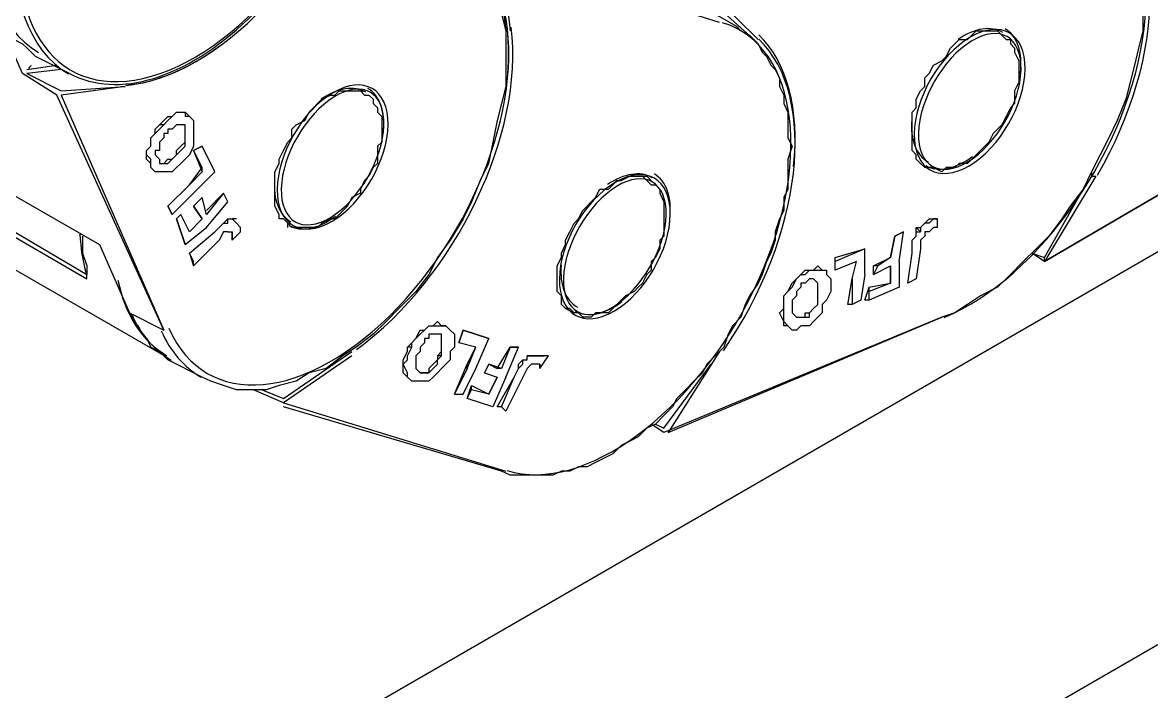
# Model space of a CAD drawing. Header units: millimetres. Extents: x 2758 to 41047, y 670 to 17125.
# Drawn here: x 35486.8 to 35596.8, y 7116.3 to 7181.5 of the extents above; entities that cross this region are included whole.
import ezdxf

# ---------------------------------------------------------------- set-up
doc = ezdxf.new("R2010")
doc.units = ezdxf.units.MM
doc.layers.add('PDF2_Geometría', color=7, linetype='Continuous')

# ---------------------------------------------------------------- blocks, each defined once
blk = doc.blocks.new('OH3A1-1$-$ASSY$$CENTER$TUB_-_v2$-$copia')
at = {"layer": 'PDF2_Geometría', "lineweight": -3}
for points in [[(15.8967539469401, 7.896715799967447), (19.60910288492838, 10.03996192084418), (19.60910288492838, 9.963298373752169)], [(19.60906643337673, 9.963296678331163), (15.89671749538845, 7.820050557454427), (14.04095967610677, 8.891673617892794), (14.04095967610677, 8.967503865559896), (14.85092671712239, 9.434984842936196)], [(16.3533460828993, 8.454171074761282), (16.42001003689236, 8.415839301215277), (16.41751013861762, 8.396673414442274), (16.41751013861762, 8.394173516167532), (16.41751013861762, 8.391673617892794), (16.41751013861762, 8.389173719618055), (16.41751013861762, 8.387507120768227), (16.41751013861762, 8.385007222493488), (16.41834343804253, 8.38334062364366), (16.41834343804253, 8.380840725368923), (16.41917673746744, 8.379174126519096), (16.42001003689236, 8.37750752766927), (16.42084333631727, 8.375840928819441), (16.42167663574218, 8.374174329969618), (16.4225099351671, 8.372507731119791), (16.423343234592, 8.370841132269964), (16.42500983344184, 8.37000783284505), (16.42584313286675, 8.369174533420138), (16.42750973171658, 8.367507934570312)], [(16.51834275987413, 8.375838385687933), (16.51917605929904, 8.37250518798828), (16.51917605929904, 8.369171990288628), (16.51917605929904, 8.365838792588972), (16.51917605929904, 8.361672295464407), (16.51834275987413, 8.358339097764754), (16.51750946044922, 8.355005900065102), (16.51667616102431, 8.350839402940535), (16.51584286159939, 8.346672905815971), (16.51417626274956, 8.343339708116316), (16.51250966389974, 8.339173210991753), (16.51084306504991, 8.335840013292097), (16.50834316677517, 8.331673516167532), (16.50584326850043, 8.328340318467879), (16.50417666965061, 8.325007120768227), (16.50167677137587, 8.321673923068575), (16.49834357367621, 8.318340725368923), (16.49584367540148, 8.315840827094183), (16.49334377712673, 8.313340928819441), (16.49001057942708, 8.310841030544704), (16.48751068115234, 8.309174431694878), (16.48417748345269, 8.306674533420138), (16.48084428575304, 8.305841233995222), (16.4783443874783, 8.304174635145397), (16.47501118977864, 8.303341335720486), (16.4725112915039, 8.302508036295572), (16.47001139322917, 8.302508036295572), (16.4666781955295, 8.302508036295572), (16.46417829725477, 8.303341335720486), (16.46167839898003, 8.304174635145397), (16.4600118001302, 8.30500793457031)], [(16.64334445529513, 8.375838385687933), (16.64334445529513, 8.372505187988281), (16.64251115587022, 8.369171990288628), (16.64167785644531, 8.365838792588974), (16.64084455702039, 8.362505594889322), (16.64001125759548, 8.359172397189669), (16.63834465874566, 8.355005900065102), (16.63667805989583, 8.35167270236545), (16.635011461046, 8.348339504665798), (16.63334486219618, 8.345006306966146), (16.63167826334635, 8.341673109266493), (16.62917836507161, 8.33833991156684), (16.62751176622179, 8.3358400132921), (16.62501186794704, 8.332506815592447), (16.6225119696723, 8.330006917317707), (16.62001207139757, 8.327507019042965), (16.61751217312283, 8.325007120768227), (16.61501227484809, 8.32250722249349), (16.61167907714843, 8.320840623643662), (16.60917917887369, 8.319174024793837), (16.60667928059895, 8.317507425944008), (16.60417938232421, 8.316674126519096)], [(16.61417643229166, 8.400838216145832), (16.5600119696723, 8.37917243109809), (16.56834496392144, 8.370839436848957)], [(16.51751200358073, 8.387505425347221), (16.51917860243055, 8.372506035698782)], [(16.56084357367621, 8.37417263454861), (16.51834530300564, 8.387505425347221), (16.52001190185547, 8.372506035698782)], [(16.37334526909722, 8.369171142578125), (16.44000922309028, 8.330839369032118), (16.44584231906467, 8.317506578233507), (16.45250871446397, 8.314173380533852), (16.43167622884114, 8.36000484890408), (16.42500983344184, 8.364171346028646), (16.41917673746744, 8.377504136827257)], [(16.56667751736111, 8.37167273627387), (16.56751081678602, 8.370839436848957), (16.55917782253689, 8.378339131673174)], [(16.56417846679687, 8.373339335123697), (16.55834537082248, 8.37667253282335)], [(16.56417677137586, 8.373336791992188), (16.56501007080078, 8.372503492567274), (16.5666766696506, 8.37167019314236), (16.56750996907552, 8.370836893717447), (16.56834326850043, 8.370003594292532), (16.56917656792534, 8.368336995442707), (16.57000986735026, 8.367503696017794), (16.57084316677517, 8.365837097167965), (16.57167646620008, 8.365003797743055), (16.57250976562499, 8.363337198893227), (16.57250976562499, 8.361670600043404), (16.57334306504991, 8.360004001193575), (16.57334306504991, 8.35833740234375), (16.57417636447482, 8.356670803493923), (16.57417636447482, 8.355004204644096), (16.57417636447482, 8.353337605794271), (16.57417636447482, 8.351671006944443), (16.57500966389974, 8.350004408094618), (16.57417636447482, 8.347504509819878), (16.57417636447482, 8.345837910970053), (16.57417636447482, 8.344171312120224), (16.57417636447482, 8.341671413845486), (16.57334306504991, 8.340004814995657), (16.57334306504991, 8.337504916720919), (16.57250976562499, 8.33583831787109), (16.57167646620008, 8.333338419596352), (16.57167646620008, 8.331671820746529), (16.57084316677517, 8.329171922471787), (16.57000986735026, 8.327505323621962), (16.56917656792534, 8.325005425347221), (16.56834326850043, 8.323338826497396), (16.5666766696506, 8.320838928222656), (16.56584337022569, 8.31917232937283), (16.56501007080078, 8.316672431098091), (16.56334347195095, 8.315005832248263), (16.56251017252604, 8.313339233398438), (16.56167687310112, 8.310839335123697), (16.5600102742513, 8.309172736273872), (16.55834367540147, 8.307506137424044), (16.55751037597656, 8.305839538574215), (16.55584377712673, 8.30417293972439), (16.55417717827691, 8.302506340874565), (16.55251057942708, 8.30083974202474), (16.55167728000217, 8.299173143174912), (16.55001068115234, 8.297506544325087), (16.54834408230251, 8.295839945475258), (16.54667748345269, 8.295006646050346), (16.54501088460286, 8.293340047200521), (16.54334428575303, 8.292506747775606), (16.54167768690321, 8.291673448350693), (16.54001108805338, 8.290006849500868), (16.53834448920355, 8.289173550075954), (16.53667789035373, 8.288340250651041), (16.5350112915039, 8.287506951226128), (16.53334469265408, 8.287506951226128), (16.53167809380425, 8.286673651801216), (16.53001149495442, 8.286673651801216), (16.5283448961046, 8.285840352376303), (16.52751159667968, 8.285840352376303), (16.52584499782986, 8.285840352376303), (16.52417839898003, 8.285840352376303), (16.52251180013021, 8.285840352376303), (16.52167850070529, 8.285840352376303), (16.52001190185546, 8.285840352376303), (16.51834530300564, 8.286673651801216)], [(16.51917860243055, 8.373339335123697), (16.51917860243055, 8.373339335123697)], [(16.56751166449653, 8.37167273627387), (16.56751166449653, 8.37167273627387)], [(16.60084533691406, 8.345839606391058), (16.60001203748915, 8.346672905815971), (16.59917873806423, 8.347506205240883), (16.59917873806423, 8.348339504665798), (16.59834543863932, 8.349172804090712), (16.59834543863932, 8.350006103515623), (16.59834543863932, 8.35167270236545), (16.59834543863932, 8.352506001790363), (16.59834543863932, 8.35417260064019), (16.59834543863932, 8.355005900065102), (16.59834543863932, 8.35667249891493), (16.59917873806423, 8.35750579833984), (16.59917873806423, 8.359172397189669), (16.60001203748915, 8.360838996039496), (16.60084533691406, 8.361672295464407), (16.60084533691406, 8.363338894314236), (16.60167863633897, 8.364172193739149), (16.60251193576389, 8.365838792588972), (16.60417853461371, 8.366672092013888), (16.60501183403862, 8.3675053914388), (16.60584513346354, 8.369171990288628), (16.60667843288845, 8.370005289713541), (16.60751173231337, 8.370838589138454), (16.60917833116319, 8.370838589138454), (16.61001163058811, 8.371671888563368), (16.61084493001302, 8.37250518798828), (16.61167822943793, 8.37250518798828), (16.61251152886284, 8.37250518798828), (16.61334482828776, 8.37250518798828), (16.61417812771267, 8.37250518798828), (16.61501142713759, 8.37250518798828), (16.6158447265625, 8.371671888563368)], [(16.6158447265625, 8.371671888563368), (16.61667802598741, 8.370838589138454), (16.61751132541233, 8.370838589138454), (16.61751132541233, 8.370005289713541), (16.61834462483724, 8.369171990288628), (16.61834462483724, 8.368338690863714), (16.61917792426215, 8.366672092013888), (16.61917792426215, 8.365838792588974), (16.61917792426215, 8.365005493164062), (16.61917792426215, 8.363338894314236), (16.61917792426215, 8.362505594889322), (16.61834462483724, 8.360838996039496), (16.61834462483724, 8.360005696614582), (16.61834462483724, 8.358339097764757), (16.61751132541233, 8.35750579833984), (16.61667802598741, 8.355839199490015), (16.6158447265625, 8.35417260064019), (16.61501142713759, 8.353339301215277), (16.61417812771267, 8.352506001790365), (16.61334482828776, 8.350839402940537), (16.61251152886284, 8.350006103515625), (16.61167822943793, 8.349172804090712), (16.61084493001302, 8.348339504665798), (16.61001163058811, 8.347506205240883), (16.60917833116319, 8.346672905815971), (16.60751173231337, 8.346672905815971), (16.60667843288845, 8.345839606391058), (16.60584513346354, 8.345839606391058), (16.60501183403862, 8.345839606391058), (16.60417853461371, 8.345006306966146), (16.60251193576389, 8.345839606391058), (16.60167863633897, 8.345839606391058), (16.60084533691406, 8.345839606391058)], [(16.61501057942708, 8.372506035698782), (16.61584387885199, 8.37167273627387)], [(16.37334696451822, 8.369171142578125), (16.44001091851128, 8.330839369032118), (16.44584401448567, 8.317506578233507), (16.44667731391059, 8.31583997938368), (16.4475106133355, 8.315006679958765), (16.44834391276041, 8.31334008110894), (16.44917721218532, 8.312506781684029), (16.45001051161024, 8.3108401828342), (16.45167711046006, 8.310006883409287), (16.45251040988498, 8.309173583984375), (16.45334370930989, 8.308340284559462)], [(16.43417867024739, 8.364173041449652), (16.42751227484809, 8.367506239149305)], [(16.42584398057725, 8.365005493164062), (16.43167707655164, 8.365838792588974)], [(16.42584398057725, 8.365005493164062), (16.42584398057725, 8.365005493164062)], [(16.42584398057725, 8.364172193739149), (16.42584398057725, 8.364172193739149)], [(16.43251207139757, 8.365005493164062), (16.42584567599826, 8.364172193739149), (16.43251207139757, 8.360838996039497), (16.44501156277127, 8.361672295464407)], [(16.44501071506075, 8.361672295464407), (16.43251122368706, 8.360005696614582)], [(16.43251207139757, 8.360005696614582), (16.43251207139757, 8.360005696614582)], [(16.43251207139757, 8.36000484890408), (16.45251125759548, 8.314173380533852)], [(16.44417826334635, 8.361672295464407), (16.44501156277126, 8.361672295464407)], [(16.44417826334635, 8.361672295464407), (16.44417826334635, 8.361672295464407)], [(16.47667778862847, 8.33417256673177), (16.47667778862847, 8.335005866156683), (16.47584448920356, 8.335839165581596), (16.47501118977864, 8.335839165581596), (16.47501118977864, 8.336672465006508), (16.47417789035373, 8.338339063856333), (16.47417789035373, 8.339172363281248), (16.47417789035373, 8.34000566270616), (16.47417789035373, 8.340838962131075), (16.47417789035373, 8.342505560980902), (16.47417789035373, 8.343338860405815), (16.47417789035373, 8.34500545925564), (16.47501118977864, 8.346672058105465), (16.47501118977864, 8.347505357530379), (16.47584448920356, 8.349171956380207), (16.47667778862847, 8.350838555230032), (16.47751108805338, 8.351671854654947), (16.47751108805338, 8.353338453504772), (16.4783443874783, 8.354171752929686), (16.48001098632812, 8.355005052354597), (16.48084428575304, 8.356671651204424), (16.48167758517795, 8.35750495062934), (16.48251088460286, 8.358338250054253), (16.48334418402778, 8.359171549479166), (16.4850107828776, 8.36000484890408), (16.48584408230252, 8.36000484890408), (16.48667738172743, 8.360838148328991), (16.48751068115234, 8.360838148328991), (16.48834398057725, 8.360838148328991), (16.48917728000217, 8.360838148328991), (16.49084387885199, 8.360838148328991), (16.49167717827691, 8.360838148328991)], [(16.49167887369791, 8.360005696614582), (16.49251217312282, 8.360005696614582), (16.49334547254774, 8.359172397189669), (16.49334547254774, 8.358339097764754), (16.49417877197265, 8.35750579833984), (16.49417877197265, 8.356672498914927), (16.49501207139756, 8.355839199490015), (16.49501207139756, 8.35417260064019), (16.49501207139756, 8.353339301215277), (16.49501207139756, 8.352506001790363), (16.49501207139756, 8.350839402940535), (16.49417877197265, 8.350006103515623), (16.49417877197265, 8.348339504665798), (16.49417877197265, 8.346672905815971), (16.49334547254774, 8.345839606391058), (16.49251217312282, 8.344173007541231), (16.49167887369791, 8.343339708116316), (16.490845574273, 8.341673109266491), (16.490845574273, 8.34083980984158), (16.48917897542317, 8.340006510416666), (16.48834567599825, 8.33833991156684), (16.48751237657335, 8.337506612141924), (16.48667907714843, 8.336673312717013), (16.48584577772352, 8.335840013292097), (16.48501247829861, 8.335840013292097), (16.48334587944878, 8.335006713867186), (16.48251258002387, 8.334173414442272), (16.48167928059895, 8.334173414442272), (16.48084598117404, 8.334173414442272), (16.48001268174913, 8.334173414442272), (16.4783460828993, 8.334173414442272), (16.47751278347439, 8.334173414442272), (16.47667948404947, 8.335006713867186)], [(16.4908447265625, 8.360838996039496), (16.49167802598741, 8.360005696614582)], [(16.67834303114149, 8.359171549479166), (16.62417856852213, 8.327506171332464)], [(16.62417941623264, 8.327506171332464), (16.67834387885199, 8.359171549479166)], [(16.385013156467, 8.355838351779513), (16.385013156467, 8.3550050523546), (16.385013156467, 8.354171752929688), (16.38584645589192, 8.354171752929688), (16.43751102023654, 8.324172973632812), (16.43751102023654, 8.325006273057724)], [(16.45084465874566, 8.345006306966145), (16.45001135932075, 8.345839606391058), (16.45001135932075, 8.346672905815971), (16.44917805989583, 8.347506205240883), (16.44917805989583, 8.348339504665798), (16.44917805989583, 8.349172804090708), (16.45001135932075, 8.350006103515623), (16.45001135932075, 8.35167270236545), (16.45084465874566, 8.352506001790363), (16.45084465874566, 8.353339301215277), (16.45167795817057, 8.35417260064019), (16.45251125759548, 8.355005900065102), (16.45334455702039, 8.355839199490015), (16.45417785644531, 8.355839199490015), (16.45501115587022, 8.356672498914927), (16.45584445529514, 8.356672498914927), (16.45667775472005, 8.356672498914927), (16.45667775472005, 8.355839199490015)], [(16.45751105414496, 8.355839199490015), (16.45667775472005, 8.355839199490015)], [(16.41167873806423, 8.346672058105465), (16.38667975531683, 8.3550050523546), (16.43751102023654, 8.325006273057724)], [(16.45251125759548, 8.35417260064019), (16.45167795817057, 8.35417260064019)], [(16.45167880588108, 8.346672905815971), (16.45251210530599, 8.346672905815971), (16.4533454047309, 8.347506205240883), (16.45417870415581, 8.347506205240883), (16.45501200358073, 8.348339504665798), (16.45501200358073, 8.349172804090712), (16.45584530300564, 8.350006103515625), (16.45667860243056, 8.350839402940535), (16.45667860243056, 8.35167270236545), (16.45667860243056, 8.352506001790363), (16.45667860243056, 8.353339301215277)], [(16.45667860243055, 8.353339301215277), (16.45667860243055, 8.35417260064019), (16.45584530300564, 8.35417260064019)], [(16.45751105414496, 8.342505560980902), (16.4533445570204, 8.338339063856337), (16.45417785644531, 8.336672465006508), (16.45834435356988, 8.340838962131075), (16.46251085069444, 8.34500545925564), (16.4600109524197, 8.35000525580512), (16.45834435356988, 8.349171956380207)], [(16.45751105414496, 8.342505560980902), (16.4600109524197, 8.345838758680555), (16.45834435356988, 8.349171956380207), (16.4600109524197, 8.35000525580512)], [(16.45834520128038, 8.349171956380207), (16.4600118001302, 8.34500545925564), (16.4600118001302, 8.345838758680552)], [(16.45250956217448, 8.309173583984375), (16.38751220703125, 8.346672058105465)], [(16.45001220703125, 8.346672905815971), (16.45001220703125, 8.346672905815971)], [(16.60001118977864, 8.346672905815971), (16.60084448920355, 8.345839606391058)], [(16.45084465874566, 8.34500545925564), (16.45084465874566, 8.34500545925564)], [(16.45751105414496, 8.342505560980902), (16.4600109524197, 8.34500545925564)], [(16.63334486219618, 8.345006306966145), (16.63334486219618, 8.344173007541231), (16.63417816162109, 8.344173007541231)], [(16.45417785644531, 8.336672465006508), (16.4533445570204, 8.338339063856337), (16.45751105414496, 8.342505560980902)], [(16.45751105414496, 8.342505560980902), (16.45751105414496, 8.342505560980902)], [(16.53251139322916, 8.317506578233507), (16.53167809380425, 8.318339877658419), (16.53084479437934, 8.318339877658419), (16.53001149495442, 8.319173177083332), (16.53001149495442, 8.320006476508247), (16.53001149495442, 8.320839775933157), (16.52917819552951, 8.321673075358072), (16.52917819552951, 8.323339674207899), (16.52917819552951, 8.324172973632812), (16.52917819552951, 8.325006273057724), (16.52917819552951, 8.326672871907553), (16.53001149495442, 8.328339470757378), (16.53001149495442, 8.329172770182291), (16.53084479437934, 8.330839369032118), (16.53084479437934, 8.331672668457031), (16.53167809380425, 8.333339267306856), (16.53251139322916, 8.335005866156685), (16.53334469265407, 8.335839165581596), (16.53417799207899, 8.337505764431423), (16.5350112915039, 8.338339063856337), (16.53584459092882, 8.33917236328125), (16.53667789035373, 8.340005662706162), (16.53751118977864, 8.34167226155599), (16.53917778862847, 8.34167226155599), (16.54001108805338, 8.342505560980904), (16.54084438747829, 8.343338860405815), (16.54167768690321, 8.343338860405815), (16.54334428575303, 8.344172159830727), (16.54417758517795, 8.344172159830727), (16.54501088460286, 8.344172159830727), (16.54584418402777, 8.344172159830727), (16.54667748345269, 8.344172159830727), (16.5475107828776, 8.343338860405815)], [(16.54667833116319, 8.343338860405815), (16.5475116305881, 8.342505560980902), (16.54834493001302, 8.342505560980902), (16.54917822943793, 8.341672261555988), (16.54917822943793, 8.340838962131075), (16.55001152886284, 8.33917236328125), (16.55001152886284, 8.338339063856337), (16.55001152886284, 8.337505764431423), (16.55001152886284, 8.336672465006508), (16.55001152886284, 8.335005866156683), (16.55001152886284, 8.33417256673177), (16.55001152886284, 8.332505967881941), (16.54917822943793, 8.331672668457031), (16.54917822943793, 8.330006069607204), (16.54834493001302, 8.328339470757378), (16.5475116305881, 8.327506171332464), (16.5475116305881, 8.325839572482638), (16.54667833116319, 8.325006273057722), (16.54584503173827, 8.323339674207899), (16.54501173231336, 8.322506374782986), (16.54417843288845, 8.321673075358072), (16.54251183403863, 8.320839775933157), (16.54167853461371, 8.320006476508246), (16.5408452351888, 8.319173177083332), (16.54001193576388, 8.318339877658419), (16.53917863633897, 8.317506578233504), (16.53751203748915, 8.317506578233504), (16.53667873806423, 8.317506578233504), (16.53584543863932, 8.31667327880859), (16.53501213921441, 8.31667327880859), (16.53417883978949, 8.31667327880859), (16.53334554036458, 8.317506578233504), (16.53251224093966, 8.317506578233504)], [(16.54584418402778, 8.344172159830727), (16.54667748345269, 8.343338860405815)], [(16.63417731391058, 8.344172159830727), (16.62417772081163, 8.327506171332464)], [(16.45751105414496, 8.333339267306856), (16.4600109524197, 8.335839165581596), (16.45834435356988, 8.338339063856337), (16.4600109524197, 8.340005662706162)], [(16.46084425184461, 8.337505764431423), (16.46417744954427, 8.340838962131075)], [(16.62167867024739, 8.329172770182291), (16.62417856852213, 8.328339470757378), (16.63167826334635, 8.341672261555988)], [(16.45667860243055, 8.330839369032118), (16.45501200358072, 8.335839165581596), (16.45584530300564, 8.336672465006508)], [(16.45751105414496, 8.329172770182291), (16.46251085069444, 8.333339267306856), (16.46334415011936, 8.33417256673177), (16.46417744954427, 8.335005866156683), (16.46501074896918, 8.335005866156683), (16.46501074896918, 8.335839165581596), (16.46584404839409, 8.335839165581596)], [(16.45834520128038, 8.327506171332464), (16.45751190185547, 8.329172770182291), (16.46251169840494, 8.333339267306856), (16.46334499782986, 8.33417256673177), (16.46417829725477, 8.335005866156683), (16.46501159667969, 8.335839165581596), (16.4658448961046, 8.335839165581596)], [(16.46501159667969, 8.333339267306856), (16.4658448961046, 8.333339267306856), (16.4658448961046, 8.332505967881943), (16.4658448961046, 8.331672668457031), (16.46751149495442, 8.333339267306856), (16.46751149495442, 8.334172566731771), (16.4666781955295, 8.335005866156685), (16.4658448961046, 8.335839165581596)], [(16.4666781955295, 8.335839165581596), (16.4658448961046, 8.335839165581596)], [(16.47584533691406, 8.335839165581596), (16.47667863633897, 8.335005866156683)], [(16.59751213921441, 8.323338826497395), (16.59834543863932, 8.329171922471785), (16.59834543863932, 8.330838521321613), (16.59834543863932, 8.331671820746527), (16.59917873806423, 8.33250512017144), (16.59917873806423, 8.333338419596352), (16.59917873806423, 8.334171719021265), (16.60001203748915, 8.334171719021265), (16.60084533691406, 8.335005018446177), (16.60167863633897, 8.33583831787109), (16.60251193576389, 8.33583831787109), (16.6033452351888, 8.33583831787109)], [(16.60334438747829, 8.33417256673177), (16.60334438747829, 8.335839165581596), (16.60251108805338, 8.335839165581596), (16.60167778862847, 8.335005866156683), (16.60084448920356, 8.335005866156683), (16.60001118977864, 8.33417256673177), (16.60001118977864, 8.333339267306856), (16.59917789035373, 8.33417256673177)], [(16.46501159667969, 8.333339267306856), (16.46417829725477, 8.333339267306856), (16.46334499782986, 8.331672668457031), (16.45834520128038, 8.326672871907553)], [(16.46251085069444, 8.333339267306856), (16.46251085069444, 8.333339267306856)], [(16.46584404839409, 8.331672668457031), (16.46584404839409, 8.332505967881943), (16.46584404839409, 8.333339267306856)], [(16.59084404839409, 8.325006273057724), (16.59084404839409, 8.326672871907553), (16.59417724609375, 8.328339470757378), (16.59501054551866, 8.332505967881943), (16.59667714436849, 8.333339267306856)], [(16.59584554036458, 8.327506171332464), (16.59667883978949, 8.333339267306856), (16.59501224093967, 8.332505967881941), (16.59417894151475, 8.328339470757378), (16.59167904324001, 8.32667287190755), (16.5908457438151, 8.32667287190755)], [(16.60334438747829, 8.33417256673177), (16.60251108805338, 8.33417256673177), (16.60167778862847, 8.333339267306856), (16.60084448920356, 8.333339267306856), (16.60084448920356, 8.332505967881941), (16.60001118977864, 8.33167266845703), (16.60001118977864, 8.330006069607204), (16.59917789035373, 8.32417297363281), (16.5975112915039, 8.323339674207897)], [(16.59751213921441, 8.323338826497395), (16.59834543863932, 8.329171922471785), (16.59834543863932, 8.330838521321613), (16.59834543863932, 8.331671820746527), (16.59917873806423, 8.33250512017144), (16.59917873806423, 8.333338419596352), (16.60001203748915, 8.333338419596352)], [(16.43667772081163, 8.332505967881943), (16.43667772081163, 8.330839369032118), (16.43667772081163, 8.329172770182291), (16.43751102023654, 8.326672871907553), (16.43751102023654, 8.325006273057724)], [(16.4408450656467, 8.330839369032118), (16.4408450656467, 8.330839369032118)], [(16.45751105414496, 8.329172770182291), (16.45834435356988, 8.32667287190755), (16.45834435356988, 8.327506171332464)], [(16.58917744954427, 8.325005425347221), (16.58917744954427, 8.3300052218967), (16.58334435356987, 8.327505323621962), (16.58334435356987, 8.328338623046875)], [(16.58334520128038, 8.325839572482638), (16.58334520128038, 8.328339470757378), (16.58917829725477, 8.330006069607204)], [(16.59834459092882, 8.329172770182291), (16.59834459092882, 8.329172770182291)], [(16.62417772081163, 8.327506171332464), (16.62167782253689, 8.329172770182291)], [(16.58751085069444, 8.327506171332464), (16.58334435356987, 8.325839572482638)], [(16.58334520128038, 8.325839572482638), (16.58334520128038, 8.327506171332466)], [(16.58667839898003, 8.324172973632812), (16.58751169840494, 8.327506171332466)], [(16.58667839898003, 8.324172973632812), (16.58751169840494, 8.327506171332466)], [(16.59584554036458, 8.327506171332464), (16.59584554036458, 8.322506374782986), (16.59001244439019, 8.320006476508246), (16.58917914496527, 8.320006476508246)], [(16.62417772081163, 8.328339470757378), (16.62417772081163, 8.328339470757378)], [(16.62417772081163, 8.327506171332464), (16.62417772081163, 8.328339470757378)], [(16.62417772081163, 8.328338623046875), (16.62417772081163, 8.328338623046875)], [(16.43751186794705, 8.325005425347221), (16.43751186794705, 8.325005425347221)], [(16.43834431966145, 8.325005425347221), (16.43834431966145, 8.325005425347221)], [(16.57417805989583, 8.315005832248263), (16.57334476047092, 8.315005832248263), (16.57334476047092, 8.315839131673178), (16.572511461046, 8.317505730523003), (16.57334476047092, 8.318339029947918), (16.57334476047092, 8.31917232937283), (16.57334476047092, 8.320838928222656), (16.57417805989583, 8.321672227647568), (16.57501135932074, 8.323338826497396), (16.57584465874566, 8.32417212592231), (16.57667795817057, 8.325005425347221), (16.57751125759548, 8.325838724772137), (16.5783445570204, 8.325838724772137), (16.57917785644531, 8.325838724772137), (16.58001115587022, 8.326672024197048), (16.58084445529514, 8.325838724772137)], [(16.5783454047309, 8.325839572482638), (16.5783454047309, 8.325839572482638)], [(16.58084445529514, 8.325839572482638), (16.58084445529514, 8.325839572482638)], [(16.58917744954427, 8.325005425347221), (16.58834415011936, 8.320005628797743), (16.58667755126953, 8.31917232937283)], [(16.58917914496528, 8.320005628797743), (16.59001244439019, 8.322505527072481), (16.59417894151476, 8.323338826497396), (16.59417894151476, 8.326672024197048)], [(16.59167819552951, 8.326672024197048), (16.5908448961046, 8.325005425347221), (16.59417809380425, 8.326672024197048), (16.59417809380425, 8.323338826497395), (16.59001159667969, 8.321672227647568), (16.59001159667969, 8.322505527072481)], [(16.57584465874566, 8.31667243109809), (16.57667795817057, 8.31667243109809), (16.57751125759548, 8.31667243109809), (16.57751125759548, 8.317505730523003), (16.5783445570204, 8.317505730523003), (16.57917785644531, 8.318339029947916), (16.58001115587022, 8.31917232937283), (16.58001115587022, 8.320005628797743), (16.58001115587022, 8.320838928222654), (16.58001115587022, 8.321672227647566), (16.58001115587022, 8.322505527072481), (16.58001115587022, 8.323338826497395), (16.57917785644531, 8.324172125922308)], [(16.58584425184461, 8.31917232937283), (16.58667755126953, 8.324172125922308)], [(16.58667839898003, 8.324172125922308), (16.58667839898003, 8.31917232937283), (16.58584509955512, 8.31917232937283)], [(16.58667839898003, 8.324172973632812), (16.58667839898003, 8.324172973632812)], [(16.59001159667969, 8.320005628797743), (16.59001159667969, 8.321672227647568)], [(16.53084479437934, 8.318339029947916), (16.53251139322916, 8.317505730523003)], [(16.57334391276041, 8.318339029947916), (16.57334391276041, 8.318339029947916)], [(16.44667900933159, 8.317505730523003), (16.44667900933159, 8.317505730523003)], [(16.50084431966146, 8.30417293972439), (16.50001102023654, 8.305006239149305), (16.49917772081163, 8.305839538574215), (16.49917772081163, 8.306672837999132), (16.49917772081163, 8.307506137424044), (16.49917772081163, 8.308339436848957), (16.50001102023654, 8.310006035698782), (16.50001102023654, 8.310839335123697), (16.50084431966146, 8.31167263454861), (16.50167761908637, 8.312505933973524), (16.50251091851128, 8.31417253282335), (16.50334421793619, 8.31417253282335), (16.50417751736111, 8.315005832248263), (16.50501081678602, 8.315005832248263), (16.50584411621094, 8.315839131673174), (16.50667741563585, 8.315005832248263), (16.50751071506076, 8.315005832248263)], [(16.60417683919271, 8.31667243109809), (16.55001237657335, 8.294173346625433)], [(16.55084567599826, 8.29417249891493), (16.60417683919271, 8.316671583387587)], [(16.60334438747829, 8.31667243109809), (16.60334438747829, 8.31667243109809)], [(16.45251125759548, 8.31417253282335), (16.45251125759548, 8.31417253282335)], [(16.50751071506076, 8.315005832248263), (16.50667741563585, 8.315005832248263)], [(16.50751071506076, 8.315005832248263), (16.50751071506076, 8.315005832248263)], [(16.51167805989583, 8.306672837999132), (16.50917816162109, 8.301673041449654), (16.51084476047092, 8.301673041449654), (16.51334465874566, 8.306672837999132), (16.5158445570204, 8.312505933973524), (16.51084476047092, 8.31417253282335), (16.510011461046, 8.31167263454861)], [(16.510011461046, 8.31167263454861), (16.51084476047091, 8.31417253282335), (16.5158445570204, 8.312505933973524)], [(16.57417805989583, 8.315005832248263), (16.57417805989583, 8.315005832248263)], [(16.50584411621094, 8.30917273627387), (16.50667741563585, 8.310006035698782), (16.50667741563585, 8.310839335123697), (16.50667741563585, 8.31167263454861), (16.50667741563585, 8.312505933973524), (16.50667741563585, 8.313339233398436), (16.50584411621094, 8.313339233398436)], [(16.51334465874566, 8.310839335123697), (16.510011461046, 8.31167263454861)], [(16.45251125759548, 8.309171888563368), (16.45334455702039, 8.308338589138454)], [(16.47167799207899, 8.302505493164062), (16.47584448920355, 8.300838894314236), (16.48917728000216, 8.310005187988281)], [(16.48917812771267, 8.309171888563368), (16.47584533691406, 8.300005594889322)], [(16.48917812771267, 8.310006035698782), (16.48917812771267, 8.310006035698782)], [(16.50084431966146, 8.310839335123697), (16.50001102023654, 8.310839335123697)], [(16.50667826334635, 8.309171888563368), (16.50584496392144, 8.309171888563368), (16.50584496392144, 8.308338589138454), (16.50501166449652, 8.307505289713541), (16.50417836507161, 8.306671990288628), (16.50417836507161, 8.305838690863714), (16.5033450656467, 8.305838690863714), (16.50251176622179, 8.305838690863714)], [(16.51167805989583, 8.307506137424044), (16.51334465874566, 8.310839335123699)], [(16.51167805989583, 8.306672837999132), (16.51334465874566, 8.310839335123697)], [(16.51501125759548, 8.305838690863714), (16.5158445570204, 8.307505289713541), (16.51751115587022, 8.306671990288628), (16.52001105414496, 8.310838487413191), (16.52167765299479, 8.310838487413191)], [(16.51917860243055, 8.305006239149305), (16.52167850070529, 8.310839335123697), (16.52001190185546, 8.310839335123697), (16.51834530300564, 8.306672837999132), (16.51751200358073, 8.306672837999132)], [(16.51751200358073, 8.299172295464407), (16.52084520128038, 8.3050053914388), (16.52167850070529, 8.306671990288628), (16.52167850070529, 8.307505289713541), (16.52251180013021, 8.308338589138454), (16.52334509955512, 8.308338589138454), (16.52334509955512, 8.309171888563368), (16.52417839898003, 8.309171888563368), (16.52501169840494, 8.309171888563368), (16.52584499782985, 8.309171888563368), (16.52667829725477, 8.309171888563368)], [(16.51834445529514, 8.299172295464407), (16.52084435356988, 8.3050053914388), (16.52167765299479, 8.306671990288628), (16.5225109524197, 8.307505289713541), (16.5225109524197, 8.308338589138454), (16.52334425184462, 8.308338589138454), (16.52334425184462, 8.309171888563368)], [(16.52584499782986, 8.307505289713541), (16.52584499782986, 8.306671990288628), (16.52751159667969, 8.309171888563368), (16.52667829725477, 8.309171888563368), (16.52584499782986, 8.309171888563368), (16.52501169840495, 8.309171888563368), (16.52417839898003, 8.309171888563368), (16.52334509955512, 8.309171888563368)], [(16.52667744954427, 8.309171888563368), (16.52667744954427, 8.309171888563368)], [(16.56084526909722, 8.310005187988281), (16.55084567599826, 8.29417249891493)], [(16.56084526909722, 8.310006035698782), (16.56084526909722, 8.310006035698782)], [(16.4600118001302, 8.305006239149305), (16.4533454047309, 8.308339436848957)], [(16.50917900933159, 8.301673041449652), (16.51167890760633, 8.307506137424044)], [(16.51167805989583, 8.306672837999132), (16.51167805989583, 8.307506137424044)], [(16.51834445529514, 8.306672837999132), (16.5158445570204, 8.307506137424044), (16.51501125759548, 8.305839538574215), (16.51751115587023, 8.305006239149305), (16.5158445570204, 8.301673041449654), (16.51251135932074, 8.302506340874565), (16.51251135932074, 8.303339640299477)], [(16.52584499782986, 8.307505289713541), (16.52501169840495, 8.307505289713541), (16.52417839898003, 8.307505289713541), (16.52334509955512, 8.306671990288628), (16.52251180013021, 8.3050053914388), (16.51917860243055, 8.298338996039496), (16.51834530300564, 8.299172295464407), (16.51751200358073, 8.299172295464407)], [(16.52584499782986, 8.306672837999132), (16.52584499782986, 8.307506137424044)], [(16.54834493001302, 8.295839097764757), (16.55001152886284, 8.29500579833984), (16.55917782253689, 8.307505289713541)], [(16.51167805989583, 8.300838894314236), (16.51251135932074, 8.303338792588974), (16.5158445570204, 8.301672193739149), (16.51751115587022, 8.3050053914388)], [(16.51917860243055, 8.3050053914388), (16.51667870415581, 8.299172295464407), (16.51167890760633, 8.300838894314236)], [(16.52084520128038, 8.305006239149305), (16.52084520128038, 8.305006239149305)], [(16.47584533691406, 8.300005594889322), (16.47001224093967, 8.302505493164062)], [(16.50084431966146, 8.304172092013888), (16.50084431966146, 8.304172092013888)], [(16.51167805989583, 8.300838894314236), (16.51251135932074, 8.302505493164062)], [(16.47584533691406, 8.300005594889322), (16.51917690700955, 8.286672804090712)], [(16.47584533691406, 8.300005594889322), (16.47584533691406, 8.300005594889322)], [(16.51834445529514, 8.286672804090712), (16.47584618462456, 8.299172295464407)], [(16.55001152886284, 8.29417249891493), (16.54751163058811, 8.295839097764757)], [(16.55001152886284, 8.29500579833984), (16.55001152886284, 8.29500579833984)], [(16.55001152886284, 8.29500579833984), (16.55001152886284, 8.29500579833984)], [(16.55001152886284, 8.29500579833984), (16.55001152886284, 8.29500579833984)], [(16.51834445529514, 8.286672804090712), (16.51834445529514, 8.286672804090712)]]:
    blk.add_lwpolyline(points, dxfattribs=at)
for points in [[(16.45834520128038, 8.355005900065102), (16.45834520128038, 8.35417260064019), (16.45834520128038, 8.353339301215277), (16.45834520128038, 8.35167270236545), (16.45834520128038, 8.350839402940537), (16.45834520128038, 8.350006103515625), (16.45751190185547, 8.348339504665798), (16.45667860243055, 8.347506205240883), (16.45584530300564, 8.346672905815971), (16.45501200358072, 8.345839606391058), (16.45417870415581, 8.345006306966145), (16.4533454047309, 8.345006306966145), (16.45251210530599, 8.345006306966145), (16.45167880588107, 8.345006306966145), (16.45084550645616, 8.345006306966145), (16.45001220703125, 8.345839606391058), (16.45001220703125, 8.346672905815971), (16.45001220703125, 8.347506205240883), (16.44917890760633, 8.348339504665798), (16.44917890760633, 8.349172804090712), (16.45001220703125, 8.350006103515625), (16.45001220703125, 8.35167270236545), (16.45084550645616, 8.352506001790363), (16.45167880588107, 8.353339301215277), (16.45251210530599, 8.35417260064019), (16.4533454047309, 8.355005900065102), (16.45417870415581, 8.355839199490015), (16.45501200358072, 8.35667249891493), (16.45584530300564, 8.35667249891493), (16.45667860243055, 8.35667249891493), (16.45751190185547, 8.355839199490015)], [(16.45501200358072, 8.348339504665798), (16.45584530300564, 8.349172804090712), (16.45667860243055, 8.350006103515625), (16.45667860243055, 8.350839402940537), (16.45667860243055, 8.35167270236545), (16.45667860243055, 8.352506001790363), (16.45667860243055, 8.353339301215277), (16.45667860243055, 8.35417260064019), (16.45584530300564, 8.35417260064019), (16.45501200358072, 8.35417260064019), (16.45417870415581, 8.353339301215277), (16.4533454047309, 8.353339301215277), (16.4533454047309, 8.352506001790363), (16.45251210530599, 8.352506001790363), (16.45251210530599, 8.35167270236545), (16.45167880588107, 8.350839402940537), (16.45167880588107, 8.350006103515625), (16.45167880588107, 8.349172804090712), (16.45084550645616, 8.349172804090712), (16.45084550645616, 8.348339504665798), (16.45167880588107, 8.347506205240883), (16.45167880588107, 8.346672905815971), (16.45251210530599, 8.346672905815971), (16.4533454047309, 8.346672905815971), (16.45417870415581, 8.347506205240883)], [(16.45501200358072, 8.335839165581596), (16.45667860243055, 8.330839369032118), (16.46084509955512, 8.33417256673177), (16.46501159667968, 8.33917236328125), (16.46417829725477, 8.340838962131075), (16.46084509955512, 8.336672465006508), (16.4600118001302, 8.34000566270616), (16.45834520128038, 8.338339063856337), (16.4600118001302, 8.335839165581596), (16.45751190185546, 8.333339267306856), (16.45584530300564, 8.336672465006508)], [(16.5783454047309, 8.325838724772133), (16.57917870415581, 8.325838724772133), (16.58001200358073, 8.325838724772133), (16.58084530300564, 8.325838724772133), (16.58167860243056, 8.325838724772133), (16.58167860243056, 8.325005425347221), (16.58251190185547, 8.324172125922308), (16.58251190185547, 8.323338826497395), (16.58251190185547, 8.322505527072481), (16.58251190185547, 8.321672227647568), (16.58167860243056, 8.320005628797743), (16.58084530300564, 8.31917232937283), (16.58084530300564, 8.317505730523003), (16.58001200358073, 8.31667243109809), (16.57917870415581, 8.315839131673174), (16.5783454047309, 8.315005832248263), (16.57667880588108, 8.315005832248263), (16.57584550645616, 8.31417253282335), (16.57501220703125, 8.31417253282335), (16.57417890760634, 8.315005832248263), (16.57334560818142, 8.315839131673174), (16.57334560818142, 8.317505730523003), (16.57334560818142, 8.318339029947916), (16.57334560818142, 8.31917232937283), (16.57334560818142, 8.320838928222656), (16.57417890760634, 8.321672227647568), (16.57501220703125, 8.322505527072481), (16.57584550645616, 8.324172125922308), (16.57667880588108, 8.325005425347221), (16.57751210530599, 8.325005425347221)], [(16.58001200358073, 8.321672227647568), (16.58001200358073, 8.322505527072481), (16.58001200358073, 8.323338826497396), (16.57917870415581, 8.32417212592231), (16.5783454047309, 8.32417212592231), (16.57751210530599, 8.323338826497396), (16.57667880588107, 8.323338826497396), (16.57667880588107, 8.322505527072481), (16.57584550645616, 8.321672227647568), (16.57584550645616, 8.320838928222656), (16.57501220703125, 8.320005628797743), (16.57501220703125, 8.31917232937283), (16.57501220703125, 8.318339029947916), (16.57501220703125, 8.317505730523003), (16.57584550645616, 8.316672431098091), (16.57667880588107, 8.316672431098091), (16.57751210530599, 8.316672431098091), (16.5783454047309, 8.316672431098091), (16.5783454047309, 8.317505730523003), (16.57917870415581, 8.318339029947916), (16.58001200358073, 8.31917232937283), (16.58001200358073, 8.320005628797743), (16.58001200358073, 8.320838928222656)], [(16.50751071506076, 8.315005832248263), (16.50834401448567, 8.31417253282335), (16.50917731391059, 8.313339233398438), (16.50917731391059, 8.31167263454861), (16.50917731391059, 8.310839335123699), (16.50834401448567, 8.310006035698782), (16.50834401448567, 8.308339436848957), (16.50751071506076, 8.307506137424044), (16.50667741563585, 8.306672837999132), (16.50584411621094, 8.305839538574215), (16.50501081678602, 8.305006239149305), (16.50417751736111, 8.30417293972439), (16.5033442179362, 8.30417293972439), (16.50251091851128, 8.30417293972439), (16.50167761908637, 8.30417293972439), (16.50084431966146, 8.30417293972439), (16.50001102023654, 8.305006239149305), (16.50001102023654, 8.305839538574215), (16.49917772081163, 8.307506137424044), (16.50001102023654, 8.308339436848957), (16.50001102023654, 8.309172736273872), (16.50084431966146, 8.310839335123699), (16.50084431966146, 8.31167263454861), (16.50167761908637, 8.312505933973524), (16.50251091851128, 8.313339233398438), (16.5033442179362, 8.31417253282335), (16.50417751736111, 8.315005832248263), (16.50584411621094, 8.315005832248263), (16.50667741563585, 8.315005832248263)], [(16.50667826334635, 8.30917273627387), (16.50667826334635, 8.310006035698782), (16.50667826334635, 8.310839335123697), (16.50667826334635, 8.31167263454861), (16.50667826334635, 8.312505933973524), (16.50667826334635, 8.313339233398436), (16.50584496392144, 8.313339233398436), (16.50501166449652, 8.313339233398436), (16.50417836507161, 8.313339233398436), (16.50417836507161, 8.312505933973524), (16.5033450656467, 8.312505933973524), (16.5033450656467, 8.31167263454861), (16.50251176622179, 8.310839335123697), (16.50251176622179, 8.310006035698782), (16.50167846679687, 8.30917273627387), (16.50167846679687, 8.308339436848957), (16.50167846679687, 8.307506137424044), (16.50167846679687, 8.306672837999129), (16.50251176622179, 8.305839538574215), (16.5033450656467, 8.305839538574215), (16.50417836507161, 8.305839538574215), (16.50501166449652, 8.306672837999129), (16.50584496392144, 8.307506137424044), (16.50584496392144, 8.308339436848957)]]:
    blk.add_lwpolyline(points, close=True, dxfattribs=at)
for centre, radius, start, end in [((16.47319122306684, 8.367864702803045), 0.0465389793011201, 353.6511841838197, 6.629258894012968), ((16.47208679095792, 8.334611180228064), 0.035937020000467, 182.7492843627996, 195.2404632992445)]:
    blk.add_arc(centre, radius, start, end, dxfattribs=at)
blk.add_ellipse((16.45820795438208, 8.411454299849867), major_axis=(0.0236641817521924, 0.0474686592367987), ratio=0.5767651985103496, start_param=3.128190309698207, end_param=5.183522767804833, dxfattribs=at)
for points in [[(16.45354977938228, 8.36485111998791), (16.47228920860396, 8.372523395757463), (16.48981501083988, 8.397652790400398), (16.49269374130884, 8.420979464198643)], [(16.44510396321614, 8.361893547905815), (16.46298094643487, 8.363416077084011), (16.48358921814685, 8.384883669661415), (16.49113324071269, 8.40984456091372)], [(16.6435619729504, 8.37293983908547), (16.64631126724582, 8.39621231235504), (16.63333343253708, 8.408729084817036), (16.61457426773113, 8.400895978449078)], [(16.63449096679687, 8.344384087456596), (16.64818249299791, 8.368097030851576), (16.64813558154636, 8.393755666097004), (16.63438595665826, 8.401694509718153)], [(16.41816880967882, 8.3972659640842), (16.41654638459947, 8.383614136166043), (16.42024455113601, 8.372873114817937), (16.42813683870824, 8.368316216912797)], [(16.42483181423611, 8.393196105957031), (16.42195308304553, 8.369869432575438), (16.43481076825354, 8.357179564998626), (16.45354977938228, 8.36485111998791)], [(16.4240010579427, 8.393098619249132), (16.42237863286336, 8.379446791330972), (16.4260767993999, 8.368705769982867), (16.43396908697213, 8.364148872077731)], [(16.49815756491788, 8.318579196796628), (16.51576527058558, 8.337028021315678), (16.52434105146132, 8.365120677259442), (16.51731103823068, 8.381326287337197)], [(16.4900885687934, 8.310380723741318), (16.50932134416368, 8.324360052744545), (16.5228263077134, 8.352500910103055), (16.52025347537952, 8.37323486798922)], [(16.56757851844215, 8.32209362669648), (16.57918266563309, 8.346214142686208), (16.57643480553054, 8.369497911710736), (16.56144165145026, 8.374098192426892)], [(16.6046176486545, 8.316617329915363), (16.62337681451712, 8.324450441446302), (16.64081226242192, 8.34966664492395), (16.6435619729504, 8.37293983908547)], [(16.61605156792534, 8.372218661838106), (16.61373663160536, 8.373555274115668), (16.61053040737576, 8.373054932488335), (16.60734635755751, 8.37085989464654)], [(16.62040314208136, 8.365102106942071), (16.62045482063293, 8.372024028778076), (16.61565753364563, 8.374793916066487), (16.60968790223863, 8.371288938522337)], [(16.61959896320046, 8.364887054953044), (16.61976916058858, 8.371364331775238), (16.6154286549886, 8.373870479795666), (16.60990408494016, 8.370484743839897)], [(16.61945597330729, 8.36416541205512), (16.61994682545132, 8.368323429955376), (16.61884194225734, 8.371570810106062), (16.61646999846564, 8.372940337710906)], [(16.56158277723524, 8.31014251708984), (16.57707589678573, 8.332499650829101), (16.58016475657017, 8.359704783883625), (16.56848174421628, 8.370906256788889)], [(16.57527838812933, 8.34605238172743), (16.57644435607062, 8.35722554482354), (16.57400474018521, 8.366445133633082), (16.56848185368983, 8.371741150200101)], [(16.60968790223863, 8.371288938522337), (16.60371827083163, 8.36778396097819), (16.59883805274963, 8.359331701278684), (16.59878709581163, 8.352409362792965)], [(16.44510396321614, 8.361891004774305), (16.450866818534, 8.362381547292072), (16.45717401207817, 8.365011358896892), (16.46337495124944, 8.36950853568289)], [(16.60990408494016, 8.370484743839897), (16.60437951447508, 8.367099007162517), (16.5997626185947, 8.359102806515164), (16.59959242078993, 8.352625528971352)], [(16.42670525444878, 8.365670945909287), (16.426554415173, 8.365614673402575), (16.42636328527662, 8.365446958753799), (16.42617285092671, 8.365203792360093)], [(16.60928729905022, 8.347027840084497), (16.61481186951531, 8.35041357676188), (16.61942876539569, 8.358409777409236), (16.61959896320046, 8.364887054953044)], [(16.60950233565436, 8.346222531212701), (16.61547196778297, 8.3497275083402), (16.62035218586497, 8.358179768039703), (16.62040314208136, 8.365102106942071)], [(16.49188571506076, 8.360551622178818), (16.48957077874078, 8.36188823445638), (16.48636455451117, 8.361387892829047), (16.48318050469292, 8.35919285498725)], [(16.49623559379577, 8.3542692144182), (16.49628727234734, 8.361191136254204), (16.49148998536003, 8.363961023542611), (16.48552035395304, 8.360456045998466)], [(16.49543141491487, 8.35405331471867), (16.49560161230299, 8.360530591540863), (16.49126110670302, 8.363036739561291), (16.48573653665458, 8.359651003605522)], [(16.48552035395304, 8.360456045998466), (16.47955072254603, 8.356951068454316), (16.47467050446404, 8.348498808754812), (16.47461954752604, 8.341576470269096)], [(16.4952884250217, 8.352498372395832), (16.49577927716573, 8.356656390296086), (16.49467439397176, 8.359903770446776), (16.49230245018005, 8.361273298051621)], [(16.48573653665458, 8.359651003605522), (16.48021196618949, 8.356265266928142), (16.4755950703091, 8.348269066280789), (16.47542487250434, 8.341791788736977)], [(16.48511975076463, 8.336194099850122), (16.49064432122972, 8.339579836527506), (16.4952612171101, 8.34757603717486), (16.49543141491487, 8.35405331471867)], [(16.48533478736877, 8.335389638688829), (16.49130441949738, 8.338894615816328), (16.49618463757938, 8.34734687551583), (16.49623559379577, 8.3542692144182)], [(16.59829372829861, 8.355177985297308), (16.59798458692763, 8.35132301500108), (16.59915422736274, 8.348296109517415), (16.60146916368272, 8.346959497239851)], [(16.59878709581163, 8.352409362792965), (16.59873613887363, 8.345487024307252), (16.60353342586093, 8.34271713701884), (16.60950233565436, 8.346222531212701)], [(16.59959242078993, 8.352625528971352), (16.59942222298516, 8.346148251427543), (16.60376272858513, 8.343642103407117), (16.60928729905022, 8.347027840084497)], [(16.60105387369791, 8.34623803032769), (16.60342581748962, 8.344868502722845), (16.60679060872395, 8.345535154554577), (16.61014626672533, 8.34803907309638)], [(16.54771931966146, 8.343885633680555), (16.54540438334147, 8.345222245958114), (16.54219815911187, 8.344721904330783), (16.53901410929362, 8.342526866488987)], [(16.55123674668206, 8.336769078784517), (16.55128842523363, 8.343691000620522), (16.54649113824632, 8.346460887908933), (16.54052150683933, 8.342955910364786)], [(16.55043087238015, 8.336553179084987), (16.55060106976826, 8.343030455907185), (16.54626056416829, 8.345536603927611), (16.54073599411985, 8.342150867971842)], [(16.55112202962239, 8.335832383897568), (16.55161288176642, 8.339990401797825), (16.55050799857245, 8.343237781948513), (16.54813605478075, 8.344607309553357)], [(16.47412787543403, 8.34351094563802), (16.47381873406304, 8.339655975341795), (16.47498837449816, 8.336629069858123), (16.47730331081814, 8.335292457580564)], [(16.54052150683933, 8.342955910364786), (16.53455187543233, 8.339450932820638), (16.52967165735033, 8.330998673121133), (16.52962070041233, 8.324076334635416)], [(16.54073599411985, 8.342150867971842), (16.53521142365476, 8.33876513129446), (16.53059452777438, 8.330768930647107), (16.53042432996961, 8.324291653103298)], [(16.47461954752604, 8.341576470269096), (16.47456859058804, 8.33465413178338), (16.47936587757534, 8.331884244494967), (16.48533478736877, 8.335389638688829)], [(16.47542487250434, 8.341791788736977), (16.47525467469957, 8.335314511193168), (16.47959518029955, 8.332808363172742), (16.48511975076463, 8.336194099850122)], [(16.47688802083333, 8.334570990668402), (16.47925996462504, 8.333201463063558), (16.48262475585937, 8.33386811489529), (16.48598041386074, 8.336372033437092)], [(16.54011920822991, 8.318693964216441), (16.545643778695, 8.322079700893825), (16.55026067457538, 8.33007590154118), (16.55043087238015, 8.336553179084987)], [(16.54033594025506, 8.317889503055145), (16.54630557238367, 8.321394480182647), (16.55118579046567, 8.32984673988215), (16.55123674668206, 8.336769078784517)], [(16.52996148003472, 8.326844109429253), (16.52965233866374, 8.322989139133028), (16.53082197909885, 8.319962233649356), (16.53313691541884, 8.318625621371798)], [(16.4435797797309, 8.323895772298174), (16.44500681559245, 8.317048566182452), (16.44832676230536, 8.311926648669772), (16.45313776067204, 8.309148844620173)], [(16.52962070041233, 8.324076334635416), (16.52956974347432, 8.317153996149697), (16.53436703046163, 8.314384108861287), (16.54033594025506, 8.317889503055145)], [(16.53042432996961, 8.324291653103298), (16.53025413216484, 8.317814375559488), (16.53459463776482, 8.315308227539061), (16.54011920822991, 8.318693964216441)], [(16.51941935221354, 8.28674825032552), (16.53441250504387, 8.282147967444523), (16.55597395437812, 8.297972385373432), (16.56757851844215, 8.32209362669648)], [(16.45354715983073, 8.314516703287758), (16.46057717450459, 8.298311092376707), (16.48054985758357, 8.300130369391121), (16.49815756491788, 8.318579196796628)], [(16.53271993001302, 8.317905002170138), (16.53509187380473, 8.31653547456529), (16.53845666503906, 8.317202126397026), (16.54181232304043, 8.31970604493883)], [(16.44621446397569, 8.31734381781684), (16.44799106046888, 8.313315067503186), (16.45062854766845, 8.31024406899346), (16.45397106170654, 8.30831414752536)], [(16.45204671223958, 8.314010620117188), (16.45382330873277, 8.309981869803535), (16.45646079593234, 8.306910871293807), (16.45980330997043, 8.30498094982571)]]:
    blk.add_open_spline(points, degree=3, dxfattribs=at)

msp = doc.modelspace()

# ---------------------------------------------------------------- block references
at = {"xscale": 500, "yscale": 500, "zscale": 500}
msp.add_blockref('OH3A1-1$-$ASSY$$CENTER$TUB_-_v2$-$copia', (27274.28634909341, 2994.471230973386), dxfattribs=at)

doc.saveas('drawing.dxf')
